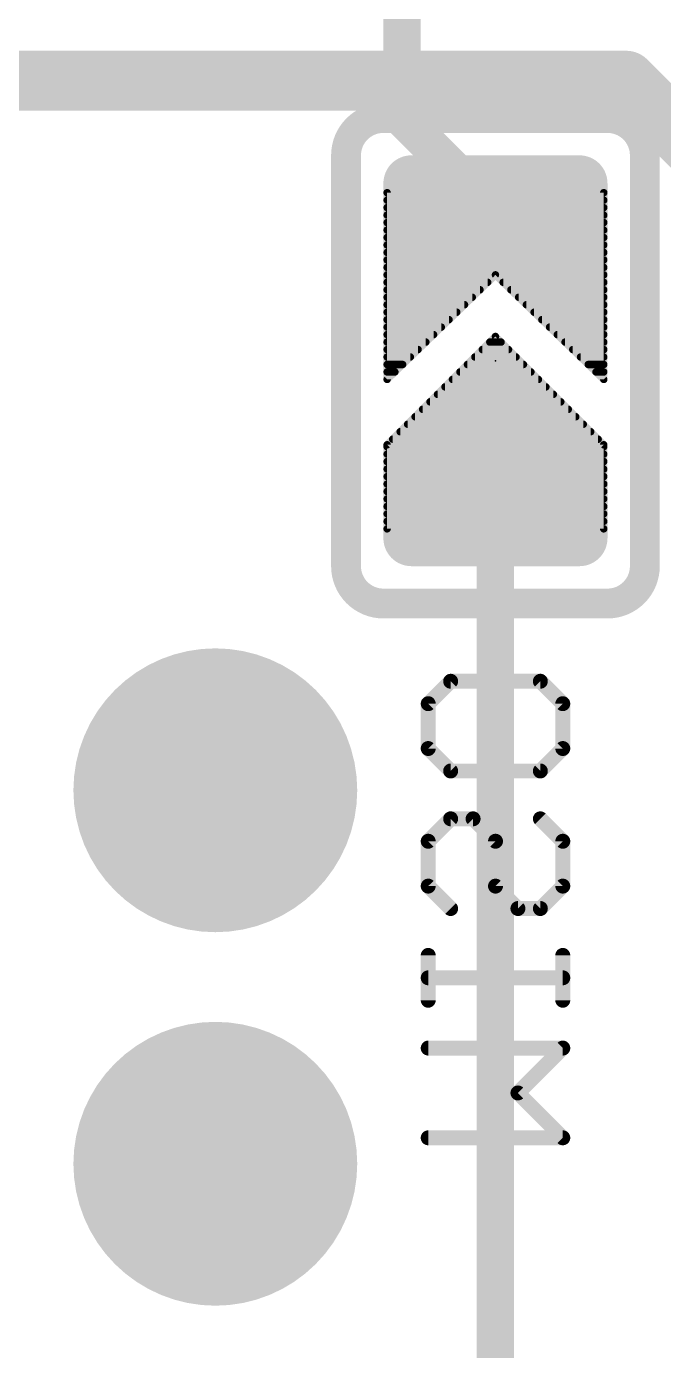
# Model space of a CAD drawing. Extents: x -5.7 to 68.6, y -2.1 to 53.8.
# Drawn here: x 57.14 to 61.47, y 36.83 to 45.83 of the extents above; entities that cross this region are included whole.
import ezdxf

# ---------------------------------------------------------------- set-up
doc = ezdxf.new("R2010")
doc.units = 0
for name, color, linetype in [('1', 12, 'CONTINUOUS'), ('16', 132, 'CONTINUOUS'), ('18', 110, 'CONTINUOUS'), ('22', 40, 'CONTINUOUS'), ('24', 53, 'CONTINUOUS')]:
    doc.layers.add(name, color=color, linetype=linetype)

# ---------------------------------------------------------------- blocks, each defined once
blk = doc.blocks.new('RECT121920X243840R50')
at = {"const_width": 0.1905}
blk.add_lwpolyline([(0.2858, -0.5715), (0.2858, 0.5715, 0.4142), (0.1905, 0.6668), (-0.1905, 0.6668, 0.4142), (-0.2858, 0.5715), (-0.2858, -0.5715, 0.4142), (-0.1905, -0.6668), (0.1905, -0.6668, 0.4142)], format="xyb", close=True, dxfattribs=at)
blk.add_solid([(-0.2159, -0.5969), (0.2159, -0.5969), (-0.2159, 0.5969), (0.2159, 0.5969)])
blk = doc.blocks.new('ROUNDV')
at = {"const_width": 0.5}
blk.add_lwpolyline([(0, -0.25, 1), (0, 0.25, 1), (0, -0.25)], format="xyb", dxfattribs=at)

msp = doc.modelspace()

# ---------------------------------------------------------------- linework, layer by layer
at = {"layer": '1', "const_width": 0.4064}
for points in [[(61.214, 45.466), (44.196, 45.466)], [(63.754, 42.926), (61.214, 45.466)]]:
    msp.add_lwpolyline(points, dxfattribs=at)
at = {"layer": '1', "const_width": 0.2032}
for points in [[(61.2858, 45.5378, 1), (61.1422, 45.3942)], [(61.214, 45.3644, 1), (61.214, 45.5676)]]:
    msp.add_lwpolyline(points, format="xyb", dxfattribs=at)
at = {"layer": '16'}
for points, const_width in [([(59.69, 45.212), (59.69, 52.197)], 0.254), ([(60.325, 44.577), (59.69, 45.212)], 0.254), ([(59.5884, 43.434), (59.5884, 44.704)], 0.0508), ([(59.5884, 44.704), (61.0616, 44.704)], 0.0508), ([(59.5884, 44.6532), (61.0616, 44.6532)], 0.0508), ([(61.0616, 44.704), (61.0616, 43.434)], 0.0508), ([(59.5884, 44.6024), (61.0616, 44.6024)], 0.0508), ([(59.5884, 44.5516), (61.0616, 44.5516)], 0.0508), ([(59.5884, 44.5008), (61.0616, 44.5008)], 0.0508), ([(59.5884, 44.45), (61.0616, 44.45)], 0.0508), ([(59.5884, 44.3992), (61.0616, 44.3992)], 0.0508), ([(59.5884, 44.3484), (61.0616, 44.3484)], 0.0508), ([(59.5884, 44.2976), (61.0616, 44.2976)], 0.0508), ([(59.5884, 44.2468), (61.0616, 44.2468)], 0.0508), ([(59.5884, 44.196), (61.0616, 44.196)], 0.0508), ([(60.325, 44.1452), (59.5884, 43.434)], 0.0508), ([(59.5884, 44.1452), (61.0616, 44.1452)], 0.0508), ([(61.0616, 43.434), (60.325, 44.1452)], 0.0508), ([(59.5884, 44.0944), (60.2724, 44.0944)], 0.0508), ([(59.5884, 44.0436), (60.2198, 44.0436)], 0.0508), ([(60.3776, 44.0944), (61.0616, 44.0944)], 0.0508), ([(60.4302, 44.0436), (61.0616, 44.0436)], 0.0508), ([(59.5884, 43.9928), (60.1672, 43.9928)], 0.0508), ([(59.5884, 43.942), (60.1145, 43.942)], 0.0508), ([(60.4828, 43.9928), (61.0616, 43.9928)], 0.0508), ([(60.5355, 43.942), (61.0616, 43.942)], 0.0508), ([(59.5884, 43.8912), (60.0619, 43.8912)], 0.0508), ([(59.5884, 43.8404), (60.0093, 43.8404)], 0.0508), ([(60.5881, 43.8912), (61.0616, 43.8912)], 0.0508), ([(60.6407, 43.8404), (61.0616, 43.8404)], 0.0508), ([(59.5884, 43.7896), (59.9567, 43.7896)], 0.0508), ([(59.5884, 43.7388), (59.9041, 43.7388)], 0.0508), ([(60.6933, 43.7896), (61.0616, 43.7896)], 0.0508), ([(60.7459, 43.7388), (61.0616, 43.7388)], 0.0508), ([(60.325, 43.7261), (59.5884, 42.9895)], 0.0508), ([(59.5884, 43.688), (59.8515, 43.688)], 0.0508), ([(60.2869, 43.688), (60.3631, 43.688)], 0.0508), ([(61.0616, 42.9895), (60.325, 43.7261)], 0.0508), ([(60.7985, 43.688), (61.0616, 43.688)], 0.0508), ([(59.5884, 43.6372), (59.7989, 43.6372)], 0.0508), ([(59.5884, 43.5864), (59.7462, 43.5864)], 0.0508), ([(60.1853, 43.5864), (60.4647, 43.5864)], 0.0508), ([(60.2361, 43.6372), (60.4139, 43.6372)], 0.0508), ([(60.8511, 43.6372), (61.0616, 43.6372)], 0.0508), ([(60.9038, 43.5864), (61.0616, 43.5864)], 0.0508), ([(59.5884, 43.5356), (59.6936, 43.5356)], 0.0508), ([(59.5884, 43.4848), (59.641, 43.4848)], 0.0508), ([(60.0837, 43.4848), (60.5663, 43.4848)], 0.0508), ([(60.1345, 43.5356), (60.5155, 43.5356)], 0.0508), ([(60.9564, 43.5356), (61.0616, 43.5356)], 0.0508), ([(61.009, 43.4848), (61.0616, 43.4848)], 0.0508), ([(59.9821, 43.3832), (60.6679, 43.3832)], 0.0508), ([(60.0329, 43.434), (60.6171, 43.434)], 0.0508), ([(59.9313, 43.3324), (60.7187, 43.3324)], 0.0508), ([(59.8297, 43.2308), (60.8203, 43.2308)], 0.0508), ([(59.8805, 43.2816), (60.7695, 43.2816)], 0.0508), ([(59.7281, 43.1292), (60.9219, 43.1292)], 0.0508), ([(59.7789, 43.18), (60.8711, 43.18)], 0.0508), ([(59.6265, 43.0276), (61.0235, 43.0276)], 0.0508), ([(59.6773, 43.0784), (60.9727, 43.0784)], 0.0508), ([(59.5884, 42.9895), (59.5884, 42.418)], 0.0508), ([(59.5884, 42.9768), (61.0616, 42.9768)], 0.0508), ([(59.5884, 42.926), (61.0616, 42.926)], 0.0508), ([(61.0616, 42.418), (61.0616, 42.9895)], 0.0508), ([(59.5884, 42.8752), (61.0616, 42.8752)], 0.0508), ([(59.5884, 42.8244), (61.0616, 42.8244)], 0.0508), ([(59.5884, 42.7736), (61.0616, 42.7736)], 0.0508), ([(59.5884, 42.7228), (61.0616, 42.7228)], 0.0508), ([(59.5884, 42.672), (61.0616, 42.672)], 0.0508), ([(59.5884, 42.6212), (61.0616, 42.6212)], 0.0508), ([(59.5884, 42.5704), (61.0616, 42.5704)], 0.0508), ([(60.325, 42.545), (60.325, 33.782)], 0.254), ([(59.5884, 42.5196), (61.0616, 42.5196)], 0.0508), ([(59.5884, 42.4688), (61.0616, 42.4688)], 0.0508), ([(59.5884, 42.418), (61.0616, 42.418)], 0.0508), ([(59.5884, 42.418), (61.0616, 42.418)], 0.0508)]:
    msp.add_lwpolyline(points, dxfattribs=dict(at, const_width=const_width))
for points, const_width in [([(59.7349, 45.2569, 1), (59.6451, 45.1671)], 0.127), ([(59.6265, 45.212, 1), (59.7535, 45.212)], 0.127), ([(59.6011, 44.704, 1), (59.5757, 44.704)], 0.0254), ([(59.5884, 44.7167, 1), (59.5884, 44.6913)], 0.0254), ([(59.5884, 44.6659, 1), (59.5884, 44.6405)], 0.0254), ([(60.2801, 44.5321, 1), (60.3699, 44.6219)], 0.127), ([(61.0743, 44.704, 1), (61.0489, 44.704)], 0.0254), ([(61.0616, 44.6913, 1), (61.0616, 44.7167)], 0.0254), ([(61.0616, 44.6405, 1), (61.0616, 44.6659)], 0.0254), ([(59.5884, 44.6151, 1), (59.5884, 44.5897)], 0.0254), ([(59.5884, 44.5643, 1), (59.5884, 44.5389)], 0.0254), ([(61.0616, 44.5897, 1), (61.0616, 44.6151)], 0.0254), ([(61.0616, 44.5389, 1), (61.0616, 44.5643)], 0.0254), ([(59.5884, 44.5135, 1), (59.5884, 44.4881)], 0.0254), ([(61.0616, 44.4881, 1), (61.0616, 44.5135)], 0.0254), ([(59.5884, 44.4627, 1), (59.5884, 44.4373)], 0.0254), ([(59.5884, 44.4119, 1), (59.5884, 44.3865)], 0.0254), ([(61.0616, 44.4373, 1), (61.0616, 44.4627)], 0.0254), ([(61.0616, 44.3865, 1), (61.0616, 44.4119)], 0.0254), ([(59.5884, 44.3611, 1), (59.5884, 44.3357)], 0.0254), ([(59.5884, 44.3103, 1), (59.5884, 44.2849)], 0.0254), ([(61.0616, 44.3357, 1), (61.0616, 44.3611)], 0.0254), ([(61.0616, 44.2849, 1), (61.0616, 44.3103)], 0.0254), ([(59.5884, 44.2595, 1), (59.5884, 44.2341)], 0.0254), ([(59.5884, 44.2087, 1), (59.5884, 44.1833)], 0.0254), ([(61.0616, 44.2341, 1), (61.0616, 44.2595)], 0.0254), ([(61.0616, 44.1833, 1), (61.0616, 44.2087)], 0.0254), ([(59.5884, 44.1579, 1), (59.5884, 44.1325)], 0.0254), ([(60.3338, 44.1543, 1), (60.3162, 44.1361)], 0.0254), ([(60.3338, 44.1361, 1), (60.3162, 44.1543)], 0.0254), ([(61.0616, 44.1325, 1), (61.0616, 44.1579)], 0.0254), ([(59.5884, 44.1071, 1), (59.5884, 44.0817)], 0.0254), ([(59.5884, 44.0563, 1), (59.5884, 44.0309)], 0.0254), ([(60.2198, 44.0309, 1), (60.2198, 44.0563)], 0.0254), ([(60.2724, 44.0817, 1), (60.2724, 44.1071)], 0.0254), ([(60.3776, 44.1071, 1), (60.3776, 44.0817)], 0.0254), ([(60.4302, 44.0563, 1), (60.4302, 44.0309)], 0.0254), ([(61.0616, 44.0817, 1), (61.0616, 44.1071)], 0.0254), ([(61.0616, 44.0309, 1), (61.0616, 44.0563)], 0.0254), ([(59.5884, 44.0055, 1), (59.5884, 43.9801)], 0.0254), ([(59.5884, 43.9547, 1), (59.5884, 43.9293)], 0.0254), ([(60.1145, 43.9293, 1), (60.1145, 43.9547)], 0.0254), ([(60.1672, 43.9801, 1), (60.1672, 44.0055)], 0.0254), ([(60.4828, 44.0055, 1), (60.4828, 43.9801)], 0.0254), ([(60.5355, 43.9547, 1), (60.5355, 43.9293)], 0.0254), ([(61.0616, 43.9801, 1), (61.0616, 44.0055)], 0.0254), ([(61.0616, 43.9293, 1), (61.0616, 43.9547)], 0.0254), ([(59.5884, 43.9039, 1), (59.5884, 43.8785)], 0.0254), ([(59.5884, 43.8531, 1), (59.5884, 43.8277)], 0.0254), ([(60.0093, 43.8277, 1), (60.0093, 43.8531)], 0.0254), ([(60.0619, 43.8785, 1), (60.0619, 43.9039)], 0.0254), ([(60.5881, 43.9039, 1), (60.5881, 43.8785)], 0.0254), ([(60.6407, 43.8531, 1), (60.6407, 43.8277)], 0.0254), ([(61.0616, 43.8785, 1), (61.0616, 43.9039)], 0.0254), ([(61.0616, 43.8277, 1), (61.0616, 43.8531)], 0.0254), ([(59.5884, 43.8023, 1), (59.5884, 43.7769)], 0.0254), ([(59.5884, 43.7515, 1), (59.5884, 43.7261)], 0.0254), ([(59.9041, 43.7261, 1), (59.9041, 43.7515)], 0.0254), ([(59.9567, 43.7769, 1), (59.9567, 43.8023)], 0.0254), ([(60.6933, 43.8023, 1), (60.6933, 43.7769)], 0.0254), ([(60.7459, 43.7515, 1), (60.7459, 43.7261)], 0.0254), ([(61.0616, 43.7769, 1), (61.0616, 43.8023)], 0.0254), ([(61.0616, 43.7261, 1), (61.0616, 43.7515)], 0.0254), ([(59.5884, 43.7007, 1), (59.5884, 43.6753)], 0.0254), ([(59.8515, 43.6753, 1), (59.8515, 43.7007)], 0.0254), ([(60.2869, 43.7007, 1), (60.2869, 43.6753)], 0.0254), ([(60.334, 43.7351, 1), (60.316, 43.7171)], 0.0254), ([(60.334, 43.7171, 1), (60.316, 43.7351)], 0.0254), ([(60.3631, 43.6753, 1), (60.3631, 43.7007)], 0.0254), ([(60.7985, 43.7007, 1), (60.7985, 43.6753)], 0.0254), ([(61.0616, 43.6753, 1), (61.0616, 43.7007)], 0.0254), ([(59.5884, 43.6499, 1), (59.5884, 43.6245)], 0.0254), ([(59.5884, 43.5991, 1), (59.5884, 43.5737)], 0.0254), ([(59.7462, 43.5737, 1), (59.7462, 43.5991)], 0.0254), ([(59.7989, 43.6245, 1), (59.7989, 43.6499)], 0.0254), ([(60.1853, 43.5991, 1), (60.1853, 43.5737)], 0.0254), ([(60.2361, 43.6499, 1), (60.2361, 43.6245)], 0.0254), ([(60.4139, 43.6245, 1), (60.4139, 43.6499)], 0.0254), ([(60.4647, 43.5737, 1), (60.4647, 43.5991)], 0.0254), ([(60.8511, 43.6499, 1), (60.8511, 43.6245)], 0.0254), ([(60.9038, 43.5991, 1), (60.9038, 43.5737)], 0.0254), ([(61.0616, 43.6245, 1), (61.0616, 43.6499)], 0.0254), ([(61.0616, 43.5737, 1), (61.0616, 43.5991)], 0.0254), ([(59.5884, 43.5483, 1), (59.5884, 43.5229)], 0.0254), ([(59.5884, 43.4975, 1), (59.5884, 43.4721)], 0.0254), ([(59.641, 43.4721, 1), (59.641, 43.4975)], 0.0254), ([(59.6936, 43.5229, 1), (59.6936, 43.5483)], 0.0254), ([(60.0837, 43.4975, 1), (60.0837, 43.4721)], 0.0254), ([(60.1345, 43.5483, 1), (60.1345, 43.5229)], 0.0254), ([(60.5155, 43.5229, 1), (60.5155, 43.5483)], 0.0254), ([(60.5663, 43.4721, 1), (60.5663, 43.4975)], 0.0254), ([(60.9564, 43.5483, 1), (60.9564, 43.5229)], 0.0254), ([(61.009, 43.4975, 1), (61.009, 43.4721)], 0.0254), ([(61.0616, 43.5229, 1), (61.0616, 43.5483)], 0.0254), ([(61.0616, 43.4721, 1), (61.0616, 43.4975)], 0.0254), ([(59.5796, 43.4431, 1), (59.5972, 43.4249)], 0.0254), ([(59.5757, 43.434, 1), (59.6011, 43.434)], 0.0254), ([(59.9821, 43.3959, 1), (59.9821, 43.3705)], 0.0254), ([(60.0329, 43.4467, 1), (60.0329, 43.4213)], 0.0254), ([(60.6171, 43.4213, 1), (60.6171, 43.4467)], 0.0254), ([(60.6679, 43.3705, 1), (60.6679, 43.3959)], 0.0254), ([(61.0489, 43.434, 1), (61.0743, 43.434)], 0.0254), ([(61.0528, 43.4249, 1), (61.0704, 43.4431)], 0.0254), ([(59.9313, 43.3451, 1), (59.9313, 43.3197)], 0.0254), ([(60.7187, 43.3197, 1), (60.7187, 43.3451)], 0.0254), ([(59.8297, 43.2435, 1), (59.8297, 43.2181)], 0.0254), ([(59.8805, 43.2943, 1), (59.8805, 43.2689)], 0.0254), ([(60.7695, 43.2689, 1), (60.7695, 43.2943)], 0.0254), ([(60.8203, 43.2181, 1), (60.8203, 43.2435)], 0.0254), ([(59.7281, 43.1419, 1), (59.7281, 43.1165)], 0.0254), ([(59.7789, 43.1927, 1), (59.7789, 43.1673)], 0.0254), ([(60.8711, 43.1673, 1), (60.8711, 43.1927)], 0.0254), ([(60.9219, 43.1165, 1), (60.9219, 43.1419)], 0.0254), ([(59.6265, 43.0403, 1), (59.6265, 43.0149)], 0.0254), ([(59.6773, 43.0911, 1), (59.6773, 43.0657)], 0.0254), ([(60.9727, 43.0657, 1), (60.9727, 43.0911)], 0.0254), ([(61.0235, 43.0149, 1), (61.0235, 43.0403)], 0.0254), ([(59.6011, 42.9895, 1), (59.5757, 42.9895)], 0.0254), ([(59.5794, 42.9985, 1), (59.5974, 42.9805)], 0.0254), ([(59.5884, 42.9895, 1), (59.5884, 42.9641)], 0.0254), ([(59.5884, 42.9387, 1), (59.5884, 42.9133)], 0.0254), ([(61.0743, 42.9895, 1), (61.0489, 42.9895)], 0.0254), ([(61.0526, 42.9805, 1), (61.0706, 42.9985)], 0.0254), ([(61.0616, 42.9641, 1), (61.0616, 42.9895)], 0.0254), ([(61.0616, 42.9133, 1), (61.0616, 42.9387)], 0.0254), ([(59.5884, 42.8879, 1), (59.5884, 42.8625)], 0.0254), ([(61.0616, 42.8625, 1), (61.0616, 42.8879)], 0.0254), ([(59.5884, 42.8371, 1), (59.5884, 42.8117)], 0.0254), ([(59.5884, 42.7863, 1), (59.5884, 42.7609)], 0.0254), ([(61.0616, 42.8117, 1), (61.0616, 42.8371)], 0.0254), ([(61.0616, 42.7609, 1), (61.0616, 42.7863)], 0.0254), ([(59.5884, 42.7355, 1), (59.5884, 42.7101)], 0.0254), ([(59.5884, 42.6847, 1), (59.5884, 42.6593)], 0.0254), ([(61.0616, 42.7101, 1), (61.0616, 42.7355)], 0.0254), ([(61.0616, 42.6593, 1), (61.0616, 42.6847)], 0.0254), ([(59.5884, 42.6339, 1), (59.5884, 42.6085)], 0.0254), ([(59.5884, 42.5831, 1), (59.5884, 42.5577)], 0.0254), ([(60.3885, 42.545, 1), (60.2615, 42.545)], 0.127), ([(61.0616, 42.6085, 1), (61.0616, 42.6339)], 0.0254), ([(61.0616, 42.5577, 1), (61.0616, 42.5831)], 0.0254), ([(59.5884, 42.5323, 1), (59.5884, 42.5069)], 0.0254), ([(61.0616, 42.5069, 1), (61.0616, 42.5323)], 0.0254), ([(59.5884, 42.4815, 1), (59.5884, 42.4561)], 0.0254), ([(59.5884, 42.4307, 1), (59.5884, 42.4053)], 0.0254), ([(59.5884, 42.4307, 1), (59.5884, 42.4053)], 0.0254), ([(59.5757, 42.418, 1), (59.6011, 42.418)], 0.0254), ([(61.0489, 42.418, 1), (61.0743, 42.418)], 0.0254), ([(61.0616, 42.4561, 1), (61.0616, 42.4815)], 0.0254), ([(61.0616, 42.4053, 1), (61.0616, 42.4307)], 0.0254), ([(61.0616, 42.4053, 1), (61.0616, 42.4307)], 0.0254)]:
    msp.add_lwpolyline(points, format="xyb", dxfattribs=dict(at, const_width=const_width))
at = {"layer": '22'}
for points, const_width in [([(59.563, 45.212, 0.4142), (59.309, 44.958)], 0.2032), ([(59.563, 45.2628, 1), (59.563, 45.1612)], 0.1016), ([(59.563, 45.1612, 1), (59.563, 45.2628)], 0.1016), ([(61.341, 44.958, 0.4142), (61.087, 45.212)], 0.2032), ([(61.087, 45.2628, 1), (61.087, 45.1612)], 0.1016), ([(61.087, 45.1612, 1), (61.087, 45.2628)], 0.1016), ([(59.3598, 44.958, 1), (59.2582, 44.958)], 0.1016), ([(61.3918, 44.958, 1), (61.2902, 44.958)], 0.1016), ([(59.2582, 44.958, 1), (59.3598, 44.958)], 0.1016), ([(61.2902, 44.958, 1), (61.3918, 44.958)], 0.1016), ([(59.309, 42.164, 0.4142), (59.563, 41.91)], 0.2032), ([(59.3598, 42.164, 1), (59.2582, 42.164)], 0.1016), ([(61.087, 41.91, 0.4142), (61.341, 42.164)], 0.2032), ([(61.3918, 42.164, 1), (61.2902, 42.164)], 0.1016), ([(59.2582, 42.164, 1), (59.3598, 42.164)], 0.1016), ([(61.2902, 42.164, 1), (61.3918, 42.164)], 0.1016), ([(59.563, 41.9608, 1), (59.563, 41.8592)], 0.1016), ([(59.563, 41.8592, 1), (59.563, 41.9608)], 0.1016), ([(61.087, 41.9608, 1), (61.087, 41.8592)], 0.1016), ([(61.087, 41.8592, 1), (61.087, 41.9608)], 0.1016), ([(60.0203, 41.4068, 1), (60.0203, 41.356)], 0.0508), ([(60.0383, 41.3634, 1), (60.0024, 41.3994)], 0.0508), ([(60.6484, 41.3994, 1), (60.6125, 41.3634)], 0.0508), ([(60.6305, 41.356, 1), (60.6305, 41.4068)], 0.0508), ([(59.8932, 41.2289, 1), (59.8424, 41.2289)], 0.0508), ([(59.8498, 41.2468, 1), (59.8858, 41.2109)], 0.0508), ([(60.8084, 41.2289, 1), (60.7576, 41.2289)], 0.0508), ([(60.765, 41.2109, 1), (60.8009, 41.2468)], 0.0508), ([(59.8858, 40.9418, 1), (59.8498, 40.9058)], 0.0508), ([(60.8009, 40.9058, 1), (60.765, 40.9418)], 0.0508), ([(59.8424, 40.9238, 1), (59.8932, 40.9238)], 0.0508), ([(60.7576, 40.9238, 1), (60.8084, 40.9238)], 0.0508), ([(60.0203, 40.7967, 1), (60.0203, 40.7459)], 0.0508), ([(60.0024, 40.7533, 1), (60.0383, 40.7892)], 0.0508), ([(60.6125, 40.7892, 1), (60.6484, 40.7533)], 0.0508), ([(60.6305, 40.7459, 1), (60.6305, 40.7967)], 0.0508), ([(60.0203, 40.4713, 1), (60.0203, 40.4205)], 0.0508), ([(60.0383, 40.4279, 1), (60.0024, 40.4638)], 0.0508), ([(60.1908, 40.4638, 1), (60.1549, 40.4279)], 0.0508), ([(60.1729, 40.4205, 1), (60.1729, 40.4713)], 0.0508), ([(60.6484, 40.4638, 1), (60.6125, 40.4279)], 0.0508), ([(59.8932, 40.2934, 1), (59.8424, 40.2934)], 0.0508), ([(60.3508, 40.2934, 1), (60.3, 40.2934)], 0.0508), ([(60.8084, 40.2934, 1), (60.7576, 40.2934)], 0.0508), ([(59.8498, 40.3113, 1), (59.8858, 40.2754)], 0.0508), ([(60.3074, 40.2754, 1), (60.3434, 40.3113)], 0.0508), ([(60.765, 40.2754, 1), (60.8009, 40.3113)], 0.0508), ([(59.8858, 40.0062, 1), (59.8498, 39.9703)], 0.0508), ([(59.8424, 39.9883, 1), (59.8932, 39.9883)], 0.0508), ([(60.3434, 40.0062, 1), (60.3074, 39.9703)], 0.0508), ([(60.3, 39.9883, 1), (60.3508, 39.9883)], 0.0508), ([(60.7576, 39.9883, 1), (60.8084, 39.9883)], 0.0508), ([(60.8009, 39.9703, 1), (60.765, 40.0062)], 0.0508), ([(60.0024, 39.8178, 1), (60.0383, 39.8537)], 0.0508), ([(60.4779, 39.8612, 1), (60.4779, 39.8104)], 0.0508), ([(60.46, 39.8178, 1), (60.4959, 39.8537)], 0.0508), ([(60.6125, 39.8537, 1), (60.6484, 39.8178)], 0.0508), ([(60.6305, 39.8104, 1), (60.6305, 39.8612)], 0.0508), ([(59.8932, 39.5171, 1), (59.8424, 39.5171)], 0.0508), ([(60.8084, 39.5171, 1), (60.7576, 39.5171)], 0.0508), ([(59.8678, 39.39, 1), (59.8678, 39.3392)], 0.0508), ([(60.783, 39.3392, 1), (60.783, 39.39)], 0.0508), ([(59.8424, 39.2121, 1), (59.8932, 39.2121)], 0.0508), ([(60.7576, 39.2121, 1), (60.8084, 39.2121)], 0.0508), ([(59.8678, 38.9121, 1), (59.8678, 38.8613)], 0.0508), ([(60.8009, 38.8687, 1), (60.765, 38.9046)], 0.0508), ([(60.783, 38.8613, 1), (60.783, 38.9121)], 0.0508), ([(60.4959, 38.5996, 1), (60.46, 38.5637)], 0.0508), ([(60.46, 38.5996, 1), (60.4959, 38.5637)], 0.0508), ([(59.8678, 38.302, 1), (59.8678, 38.2512)], 0.0508), ([(60.765, 38.2586, 1), (60.8009, 38.2945)], 0.0508), ([(60.783, 38.2512, 1), (60.783, 38.302)], 0.0508)]:
    msp.add_lwpolyline(points, format="xyb", dxfattribs=dict(at, const_width=const_width))
for points, const_width in [([(59.563, 45.212), (61.087, 45.212)], 0.2032), ([(59.309, 44.958), (59.309, 42.164)], 0.2032), ([(61.341, 42.164), (61.341, 44.958)], 0.2032), ([(59.563, 41.91), (61.087, 41.91)], 0.2032), ([(59.8678, 41.2289), (60.0203, 41.3814)], 0.1016), ([(60.0203, 41.3814), (60.6305, 41.3814)], 0.1016), ([(60.6305, 41.3814), (60.783, 41.2289)], 0.1016), ([(59.8678, 40.9238), (59.8678, 41.2289)], 0.1016), ([(60.783, 41.2289), (60.783, 40.9238)], 0.1016), ([(60.0203, 40.7713), (59.8678, 40.9238)], 0.1016), ([(60.783, 40.9238), (60.6305, 40.7713)], 0.1016), ([(60.6305, 40.7713), (60.0203, 40.7713)], 0.1016), ([(60.0203, 40.4459), (59.8678, 40.2934)], 0.1016), ([(60.1729, 40.4459), (60.0203, 40.4459)], 0.1016), ([(60.3254, 40.2934), (60.1729, 40.4459)], 0.1016), ([(60.6305, 40.4459), (60.783, 40.2934)], 0.1016), ([(59.8678, 40.2934), (59.8678, 39.9883)], 0.1016), ([(60.3254, 39.9883), (60.3254, 40.2934)], 0.1016), ([(60.783, 40.2934), (60.783, 39.9883)], 0.1016), ([(59.8678, 39.9883), (60.0203, 39.8358)], 0.1016), ([(60.4779, 39.8358), (60.3254, 39.9883)], 0.1016), ([(60.783, 39.9883), (60.6305, 39.8358)], 0.1016), ([(60.6305, 39.8358), (60.4779, 39.8358)], 0.1016), ([(59.8678, 39.2121), (59.8678, 39.5171)], 0.1016), ([(60.783, 39.2121), (60.783, 39.5171)], 0.1016), ([(59.8678, 39.3646), (60.783, 39.3646)], 0.1016), ([(60.783, 38.8867), (59.8678, 38.8867)], 0.1016), ([(60.4779, 38.5816), (60.783, 38.8867)], 0.1016), ([(60.783, 38.2766), (60.4779, 38.5816)], 0.1016), ([(59.8678, 38.2766), (60.783, 38.2766)], 0.1016)]:
    msp.add_lwpolyline(points, dxfattribs=dict(at, const_width=const_width))
at = {"layer": '24'}
msp.add_point((60.325, 43.561), dxfattribs=at)

# ---------------------------------------------------------------- block references
at = {"layer": '16', "rotation": 90}
for p in [(60.325, 44.577), (60.325, 42.545)]:
    msp.add_blockref('RECT121920X243840R50', p, dxfattribs=at)
at = {"layer": '18', "xscale": 1.9304, "yscale": 1.9304}
for p in [(58.42, 40.64), (58.42, 40.64), (58.42, 38.1), (58.42, 38.1)]:
    msp.add_blockref('ROUNDV', p, dxfattribs=at)

doc.saveas('drawing.dxf')
